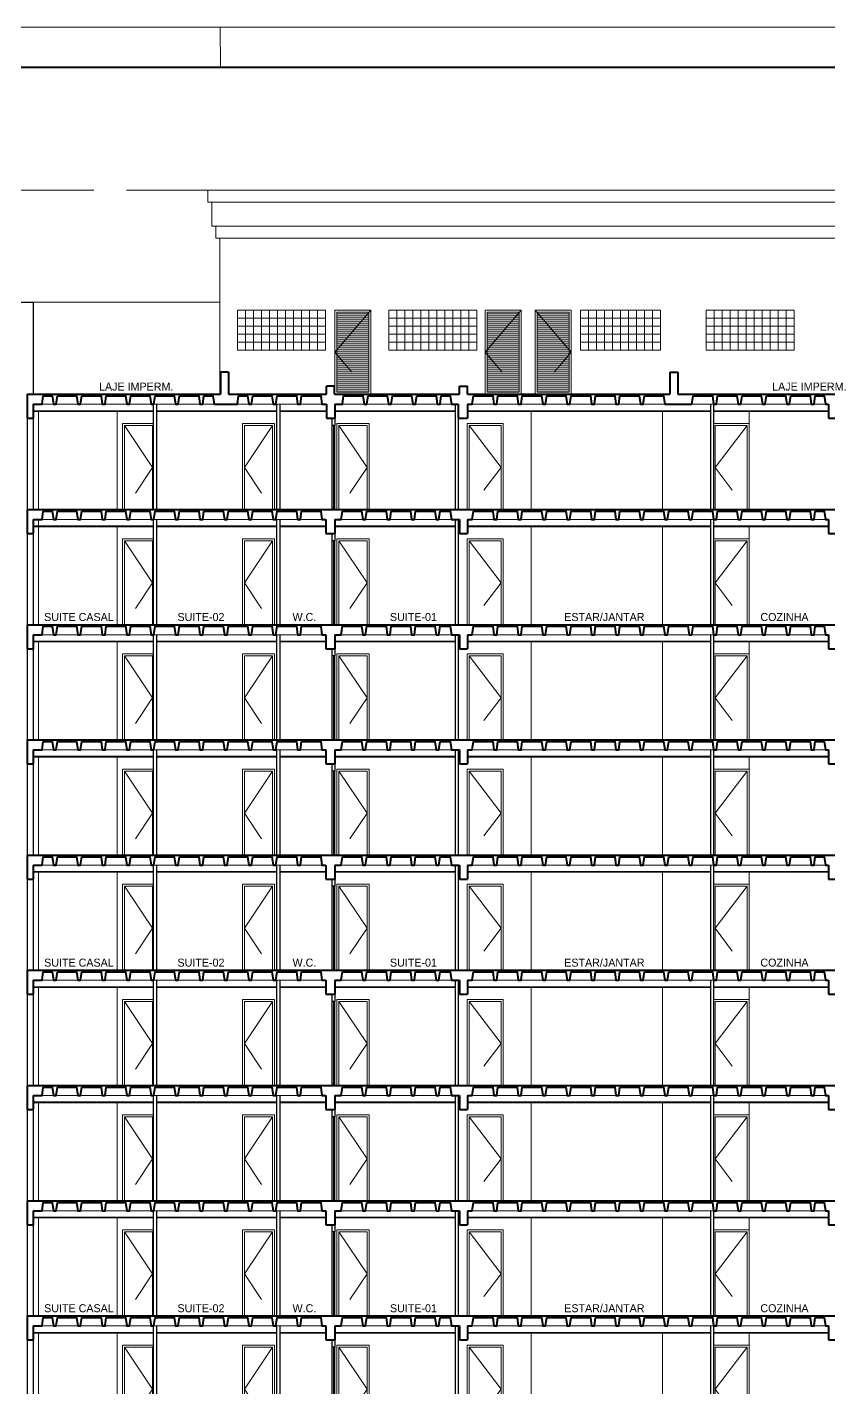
# Model space of a CAD drawing. Header units: metres. Extents: x -30 to 92, y -74 to 10.
# Drawn here: x 10.37 to 30.4, y -24.09 to 9.92 of the extents above; entities that cross this region are included whole.
import ezdxf

# ---------------------------------------------------------------- set-up
doc = ezdxf.new("R2010")
doc.units = ezdxf.units.M
doc.header["$MEASUREMENT"] = 0
doc.linetypes.add('DGN Style 3', pattern=[2.84618, 2.032986, -0.813194])
for name, color, linetype, lineweight in [('1 - Eixos', 7, 'Continuous', 0), ('11 - Acabamentos', 7, 'Continuous', 0), ('34 - Mobiliário', 7, 'Continuous', 0), ('5 - Laje em Corte', 7, 'Continuous', 0), ('7 - Alvenaria', 7, 'Continuous', 0), ('CORNIJAS_VAR NA PLANTA PTIPO 1', 7, 'Continuous', 0), ('Level 12', 7, 'Continuous', 0), ('Level 14', 7, 'Continuous', 0), ('Level 32', 7, 'Continuous', 0), ('Level 63', 7, 'Continuous', 0), ('Level 7-1', 7, 'Continuous', 0)]:
    doc.layers.add(name, color=color, linetype=linetype, lineweight=lineweight)
doc.styles.add('Style-INTL_ENGINEERING', font='INTL_ENGINEERING.shx')

# ---------------------------------------------------------------- blocks, each defined once
blk = doc.blocks.new('*U11')
at = {"layer": 'Level 14', "linetype": 'Continuous', "lineweight": 13}
h = blk.add_hatch(dxfattribs=at)
h.set_pattern_fill('_USER', style=0)
h.set_pattern_definition([(0, (-2e-06, 0.999993), (0, 0.05), [])])
h.paths.add_polyline_path([(-0.4, -1), (0.4, -1), (0.4, 1), (-0.4, 1)])
at = {"layer": 'Level 14', "color": 7, "linetype": 'Continuous', "lineweight": 13, "flags": 128}
for points in [[(-0.45, -1.05), (0.45, -1.05), (0.45, 1.05), (-0.45, 1.05)], [(-0.4, -1), (0.4, -1), (0.4, 1), (-0.4, 1)]]:
    blk.add_lwpolyline(points, close=True, dxfattribs=at)
at = {"layer": 'Level 14', "color": 7, "linetype": 'DGN Style 3', "lineweight": 13, "flags": 128}
blk.add_lwpolyline([(0.45, 1.05), (-0.45, 0), (0.45, -1.05)], dxfattribs=at)
blk = doc.blocks.new('*U12')
at = {"layer": '5 - Laje em Corte', "color": 1, "linetype": 'Continuous', "lineweight": 40}
for p, q in [((-15.3, 0.575), (-15.3, 0.025)), ((-15.1, 0.575), (-15.3, 0.575)), ((-15.1, 0.575), (-15.1, 0.025)), ((-4.065, 0.575), (-4.065, 0.025)), ((-4.065, 0.575), (-3.865, 0.575)), ((-3.865, 0.575), (-3.865, 0.025)), ((-20.125, 0.025), (-15.3, 0.025)), ((-20.125, 0.025), (-20.125, -0.575)), ((-15.1, 0.025), (-12.65, 0.025)), ((-12.45, 0.225), (-12.65, 0.225)), ((-12.65, 0.025), (-12.65, 0.225)), ((-12.45, 0.025), (-12.45, 0.225)), ((-12.45, 0.025), (-9.325, 0.025)), ((-9.325, 0.025), (-9.325, 0.225)), ((-9.325, 0.225), (-9.125, 0.225)), ((-9.125, 0.025), (-9.125, 0.225)), ((-9.125, 0.025), (-4.065, 0.025)), ((-3.865, 0.025), (9.125, 0.025)), ((-19.975, -0.225), (-19.975, -0.575)), ((-12.65, -0.225), (-12.65, -0.575)), ((-12.435, -0.225), (-12.435, -0.575)), ((-9.355, -0.225), (-9.355, -0.575)), ((-9.125, -0.225), (-9.125, -0.575)), ((-0.1, -0.225), (-0.1, -0.575)), ((-20.125, -0.575), (-19.975, -0.575)), ((-12.65, -0.575), (-12.435, -0.575)), ((-9.355, -0.575), (-9.125, -0.575)), ((-0.1, -0.575), (0.1, -0.575))]:
    blk.add_line(p, q, dxfattribs=at)
at = {"layer": '5 - Laje em Corte', "color": 1, "linetype": 'Continuous', "lineweight": 0}
for p, q in [((-15.455, -0.225), (-19.755, -0.225)), ((-12.76, -0.225), (-14.875, -0.225)), ((-9.525, -0.225), (-12.25, -0.225)), ((-4.195, -0.225), (-9.005, -0.225)), ((-0.18, -0.225), (-3.515, -0.225))]:
    blk.add_line(p, q, dxfattribs=at)
at = {"layer": '5 - Laje em Corte', "color": 1, "linetype": 'Continuous', "lineweight": 40, "flags": 128}
for points in [[(-19.975, -0.225), (-19.755, -0.225), (-19.725, -0.015)], [(-19.725, -0.015), (-19.5, -0.015), (-19.47, -0.225), (-19.4, -0.225), (-19.37, -0.015)], [(-19.37, -0.015), (-18.89, -0.015), (-18.86, -0.225), (-18.79, -0.225), (-18.76, -0.015)], [(-18.76, -0.015), (-18.28, -0.015), (-18.25, -0.225), (-18.18, -0.225), (-18.15, -0.015)], [(-18.15, -0.015), (-17.67, -0.015), (-17.64, -0.225), (-17.57, -0.225), (-17.54, -0.015)], [(-17.54, -0.015), (-17.06, -0.015), (-17.03, -0.225), (-16.96, -0.225), (-16.93, -0.015)], [(-16.93, -0.015), (-16.45, -0.015), (-16.42, -0.225), (-16.35, -0.225), (-16.32, -0.015)], [(-16.32, -0.015), (-15.84, -0.015), (-15.81, -0.225), (-15.74, -0.225), (-15.71, -0.015)], [(-15.71, -0.015), (-15.485, -0.015), (-15.455, -0.225), (-14.875, -0.225)], [(-14.875, -0.225), (-14.845, -0.015)], [(-14.845, -0.015), (-14.62, -0.015), (-14.59, -0.225), (-14.52, -0.225), (-14.49, -0.015)], [(-14.49, -0.015), (-14.01, -0.015), (-13.98, -0.225), (-13.91, -0.225), (-13.88, -0.015)], [(-13.88, -0.015), (-13.4, -0.015), (-13.37, -0.225), (-13.3, -0.225), (-13.27, -0.015)], [(-13.27, -0.015), (-12.79, -0.015), (-12.76, -0.225), (-12.65, -0.225)], [(-12.435, -0.225), (-12.25, -0.225), (-12.22, -0.015)], [(-12.22, -0.015), (-11.74, -0.015), (-11.71, -0.225), (-11.64, -0.225), (-11.61, -0.015)], [(-11.61, -0.015), (-11.13, -0.015), (-11.1, -0.225), (-11.03, -0.225), (-11, -0.015)], [(-11, -0.015), (-10.52, -0.015), (-10.49, -0.225), (-10.42, -0.225), (-10.39, -0.015)], [(-10.39, -0.015), (-9.91, -0.015), (-9.88, -0.225), (-9.81, -0.225), (-9.78, -0.015)], [(-9.78, -0.015), (-9.555, -0.015), (-9.525, -0.225), (-9.355, -0.225)], [(-9.125, -0.225), (-9.005, -0.225), (-8.975, -0.015)], [(-8.975, -0.015), (-8.495, -0.015), (-8.465, -0.225), (-8.395, -0.225), (-8.365, -0.015)], [(-8.365, -0.015), (-7.885, -0.015), (-7.855, -0.225), (-7.785, -0.225), (-7.755, -0.015)], [(-7.755, -0.015), (-7.275, -0.015), (-7.245, -0.225), (-7.175, -0.225), (-7.145, -0.015)], [(-7.145, -0.015), (-6.665, -0.015), (-6.635, -0.225), (-6.565, -0.225), (-6.535, -0.015)], [(-6.535, -0.015), (-6.055, -0.015), (-6.025, -0.225), (-5.955, -0.225), (-5.925, -0.015)], [(-5.925, -0.015), (-5.445, -0.015), (-5.415, -0.225), (-5.345, -0.225), (-5.315, -0.015)], [(-5.315, -0.015), (-4.835, -0.015), (-4.805, -0.225), (-4.735, -0.225), (-4.705, -0.015)], [(-4.705, -0.015), (-4.225, -0.015), (-4.195, -0.225)], [(-4.195, -0.225), (-3.515, -0.225), (-3.485, -0.015)], [(-3.485, -0.015), (-3.005, -0.015), (-2.975, -0.225), (-2.905, -0.225), (-2.875, -0.015)], [(-2.875, -0.015), (-2.395, -0.015), (-2.365, -0.225), (-2.295, -0.225), (-2.265, -0.015)], [(-2.265, -0.015), (-1.785, -0.015), (-1.755, -0.225), (-1.685, -0.225), (-1.655, -0.015)], [(-1.655, -0.015), (-1.175, -0.015), (-1.145, -0.225), (-1.075, -0.225), (-1.045, -0.015)], [(-1.045, -0.015), (-0.565, -0.015), (-0.535, -0.225), (-0.465, -0.225), (-0.435, -0.015)], [(-0.435, -0.015), (-0.21, -0.015), (-0.18, -0.225), (-0.1, -0.225)]]:
    blk.add_lwpolyline(points, dxfattribs=at)
blk = doc.blocks.new('*U18')
at = {"layer": '34 - Mobiliário', "color": 7, "linetype": 'Continuous', "lineweight": 40}
blk.add_line((0, 0.3), (0, -1.8), dxfattribs=at)
at = {"layer": 'CORNIJAS_VAR NA PLANTA PTIPO 1', "color": 7, "linetype": 'Continuous', "lineweight": 30}
for p, q in [((-0.04, 0.3), (0.04, 0.3)), ((-0.04, -1.8), (0.04, -1.8))]:
    blk.add_line(p, q, dxfattribs=at)
at = {"layer": 'CORNIJAS_VAR NA PLANTA PTIPO 1', "color": 7, "linetype": 'Continuous', "lineweight": 0}
for p, q in [((-0.04, 0.3), (-0.04, -1.8)), ((0.04, 0.3), (0.04, -1.8))]:
    blk.add_line(p, q, dxfattribs=at)
blk = doc.blocks.new('*U19')
at = {"layer": '5 - Laje em Corte', "color": 1, "linetype": 'Continuous', "lineweight": 40}
for p, q in [((-20.125, 0.25), (20.125, 0.25)), ((-20.125, 0.25), (-20.125, -0.35)), ((20.125, 0.25), (20.125, -0.35)), ((-19.975, 0), (-19.975, -0.35)), ((-12.665, 0), (-12.665, -0.35)), ((-12.435, 0), (-12.435, -0.35)), ((-9.325, 0), (-9.325, -0.35)), ((-9.125, 0), (-9.125, -0.35)), ((-0.1, 0), (-0.1, -0.35)), ((0.1, 0), (0.1, -0.35)), ((9.125, 0), (9.125, -0.35)), ((9.325, 0), (9.325, -0.35)), ((12.435, 0), (12.435, -0.35)), ((12.65, 0), (12.65, -0.35)), ((19.975, 0), (19.975, -0.35)), ((-20.125, -0.35), (-19.975, -0.35)), ((-12.665, -0.35), (-12.435, -0.35)), ((-9.325, -0.35), (-9.125, -0.35)), ((-0.1, -0.35), (0.1, -0.35)), ((9.125, -0.35), (9.325, -0.35)), ((12.435, -0.35), (12.65, -0.35)), ((19.975, -0.35), (20.125, -0.35))]:
    blk.add_line(p, q, dxfattribs=at)
at = {"layer": '5 - Laje em Corte', "color": 1, "linetype": 'Continuous', "lineweight": 0}
for p, q in [((-12.76, 0), (-19.755, 0)), ((-9.525, 0), (-12.28, 0)), ((-0.18, 0), (-9.005, 0)), ((9.005, 0), (0.18, 0)), ((12.25, 0), (9.525, 0)), ((19.755, 0), (12.76, 0))]:
    blk.add_line(p, q, dxfattribs=at)
at = {"layer": '5 - Laje em Corte', "color": 1, "linetype": 'Continuous', "lineweight": 40, "flags": 128}
for points in [[(-19.975, 0), (-19.755, 0), (-19.725, 0.21)], [(-19.725, 0.21), (-19.5, 0.21), (-19.47, 0), (-19.4, 0), (-19.37, 0.21)], [(-19.37, 0.21), (-18.89, 0.21), (-18.86, 0), (-18.79, 0), (-18.76, 0.21)], [(-18.76, 0.21), (-18.28, 0.21), (-18.25, 0), (-18.18, 0), (-18.15, 0.21)], [(-18.15, 0.21), (-17.67, 0.21), (-17.64, 0), (-17.57, 0), (-17.54, 0.21)], [(-17.54, 0.21), (-17.06, 0.21), (-17.03, 0), (-16.96, 0), (-16.93, 0.21)], [(-16.93, 0.21), (-16.45, 0.21), (-16.42, 0), (-16.35, 0), (-16.32, 0.21)], [(-16.32, 0.21), (-15.84, 0.21), (-15.81, 0), (-15.74, 0), (-15.71, 0.21)], [(-15.71, 0.21), (-15.23, 0.21), (-15.2, 0), (-15.13, 0), (-15.1, 0.21)], [(-15.1, 0.21), (-14.62, 0.21), (-14.59, 0), (-14.52, 0), (-14.49, 0.21)], [(-14.49, 0.21), (-14.01, 0.21), (-13.98, 0), (-13.91, 0), (-13.88, 0.21)], [(-13.88, 0.21), (-13.4, 0.21), (-13.37, 0), (-13.3, 0), (-13.27, 0.21)], [(-13.27, 0.21), (-12.79, 0.21), (-12.76, 0), (-12.665, 0)], [(-12.435, 0), (-12.28, 0), (-12.25, 0.21)], [(-12.25, 0.21), (-11.77, 0.21), (-11.74, 0), (-11.67, 0), (-11.64, 0.21)], [(-11.64, 0.21), (-11.16, 0.21), (-11.13, 0), (-11.06, 0), (-11.03, 0.21)], [(-11.03, 0.21), (-10.55, 0.21), (-10.52, 0), (-10.45, 0), (-10.42, 0.21)], [(-10.42, 0.21), (-9.94, 0.21), (-9.91, 0), (-9.84, 0), (-9.81, 0.21)], [(-9.81, 0.21), (-9.555, 0.21), (-9.525, 0), (-9.325, 0)], [(-9.125, 0), (-9.005, 0), (-8.975, 0.21)], [(-8.975, 0.21), (-8.495, 0.21), (-8.465, 0), (-8.395, 0), (-8.365, 0.21)], [(-8.365, 0.21), (-7.885, 0.21), (-7.855, 0), (-7.785, 0), (-7.755, 0.21)], [(-7.755, 0.21), (-7.275, 0.21), (-7.245, 0), (-7.175, 0), (-7.145, 0.21)], [(-7.145, 0.21), (-6.665, 0.21), (-6.635, 0), (-6.565, 0), (-6.535, 0.21)], [(-6.535, 0.21), (-6.055, 0.21), (-6.025, 0), (-5.955, 0), (-5.925, 0.21)], [(-5.925, 0.21), (-5.445, 0.21), (-5.415, 0), (-5.345, 0), (-5.315, 0.21)], [(-5.315, 0.21), (-4.835, 0.21), (-4.805, 0), (-4.735, 0), (-4.705, 0.21)], [(-4.705, 0.21), (-4.225, 0.21), (-4.195, 0), (-4.125, 0), (-4.095, 0.21)], [(-4.095, 0.21), (-3.615, 0.21), (-3.585, 0), (-3.515, 0), (-3.485, 0.21)], [(-3.485, 0.21), (-3.005, 0.21), (-2.975, 0), (-2.905, 0), (-2.875, 0.21)], [(-2.875, 0.21), (-2.395, 0.21), (-2.365, 0), (-2.295, 0), (-2.265, 0.21)], [(-2.265, 0.21), (-1.785, 0.21), (-1.755, 0), (-1.685, 0), (-1.655, 0.21)], [(-1.655, 0.21), (-1.175, 0.21), (-1.145, 0), (-1.075, 0), (-1.045, 0.21)], [(-1.045, 0.21), (-0.565, 0.21), (-0.535, 0), (-0.465, 0), (-0.435, 0.21)], [(-0.435, 0.21), (-0.21, 0.21), (-0.18, 0), (-0.1, 0)], [(0.1, 0), (0.18, 0), (0.21, 0.21)], [(0.21, 0.21), (0.435, 0.21), (0.465, 0), (0.535, 0), (0.565, 0.21)], [(0.565, 0.21), (1.045, 0.21), (1.075, 0), (1.145, 0), (1.175, 0.21)], [(1.175, 0.21), (1.655, 0.21), (1.685, 0), (1.755, 0), (1.785, 0.21)], [(1.785, 0.21), (2.265, 0.21), (2.295, 0), (2.365, 0), (2.395, 0.21)], [(2.395, 0.21), (2.875, 0.21), (2.905, 0), (2.975, 0), (3.005, 0.21)], [(3.005, 0.21), (3.485, 0.21), (3.515, 0), (3.585, 0), (3.615, 0.21)], [(3.615, 0.21), (4.095, 0.21), (4.125, 0), (4.195, 0), (4.225, 0.21)], [(4.225, 0.21), (4.705, 0.21), (4.735, 0), (4.805, 0), (4.835, 0.21)], [(4.835, 0.21), (5.315, 0.21), (5.345, 0), (5.415, 0), (5.445, 0.21)], [(5.445, 0.21), (5.925, 0.21), (5.955, 0), (6.025, 0), (6.055, 0.21)], [(6.055, 0.21), (6.535, 0.21), (6.565, 0), (6.635, 0), (6.665, 0.21)], [(6.665, 0.21), (7.145, 0.21), (7.175, 0), (7.245, 0), (7.275, 0.21)], [(7.275, 0.21), (7.755, 0.21), (7.785, 0), (7.855, 0), (7.885, 0.21)], [(7.885, 0.21), (8.365, 0.21), (8.395, 0), (8.465, 0), (8.495, 0.21)], [(8.495, 0.21), (8.975, 0.21), (9.005, 0), (9.125, 0)], [(9.325, 0), (9.525, 0), (9.555, 0.21)], [(9.555, 0.21), (9.78, 0.21), (9.81, 0), (9.88, 0), (9.91, 0.21)], [(9.91, 0.21), (10.39, 0.21), (10.42, 0), (10.49, 0), (10.52, 0.21)], [(10.52, 0.21), (11, 0.21), (11.03, 0), (11.1, 0), (11.13, 0.21)], [(11.13, 0.21), (11.61, 0.21), (11.64, 0), (11.71, 0), (11.74, 0.21)], [(11.74, 0.21), (12.22, 0.21), (12.25, 0), (12.435, 0)], [(12.65, 0), (12.76, 0), (12.79, 0.21)], [(12.79, 0.21), (13.27, 0.21), (13.3, 0), (13.37, 0), (13.4, 0.21)], [(13.4, 0.21), (13.88, 0.21), (13.91, 0), (13.98, 0), (14.01, 0.21)], [(14.01, 0.21), (14.49, 0.21), (14.52, 0), (14.59, 0), (14.62, 0.21)], [(14.62, 0.21), (15.1, 0.21), (15.13, 0), (15.2, 0), (15.23, 0.21)], [(15.23, 0.21), (15.71, 0.21), (15.74, 0), (15.81, 0), (15.84, 0.21)], [(15.84, 0.21), (16.32, 0.21), (16.35, 0), (16.42, 0), (16.45, 0.21)], [(16.45, 0.21), (16.93, 0.21), (16.96, 0), (17.03, 0), (17.06, 0.21)], [(17.06, 0.21), (17.54, 0.21), (17.57, 0), (17.64, 0), (17.67, 0.21)], [(17.67, 0.21), (18.15, 0.21), (18.18, 0), (18.25, 0), (18.28, 0.21)], [(18.28, 0.21), (18.76, 0.21), (18.79, 0), (18.86, 0), (18.89, 0.21)], [(18.89, 0.21), (19.37, 0.21), (19.4, 0), (19.47, 0), (19.5, 0.21)], [(19.5, 0.21), (19.725, 0.21), (19.755, 0), (19.975, 0)]]:
    blk.add_lwpolyline(points, dxfattribs=at)
blk = doc.blocks.new('*U16')
at = {"layer": '7 - Alvenaria', "color": 7, "linetype": 'Continuous', "lineweight": 13}
for p, q in [((-19.845, 1.435), (-19.845, -1.015)), ((-17.875, 1.435), (-17.875, -1.015)), ((-7.535, 1.435), (-7.535, -1.015)), ((-4.255, 1.435), (-4.255, -1.015)), ((-2.09, 1.435), (-2.09, -1.015))]:
    blk.add_line(p, q, dxfattribs=at)
at = {"layer": '7 - Alvenaria', "color": 7, "linetype": 'Continuous', "lineweight": 30}
for p, q in [((-16.975, 1.615), (-16.975, -1.015)), ((-16.895, 1.615), (-16.895, -1.015)), ((-13.895, 1.615), (-13.895, -1.015)), ((-13.815, 1.615), (-13.815, -1.015)), ((-9.435, 1.615), (-9.435, -1.015)), ((-9.355, 1.615), (-9.355, -1.015)), ((-3.055, 1.615), (-3.055, -1.015)), ((-2.975, 1.615), (-2.975, -1.015)), ((-20.125, 1.265), (-20.125, -1.015)), ((-19.975, 1.265), (-19.975, -1.015)), ((-12.515, 1.265), (-12.515, 1.085)), ((-12.435, 1.265), (-12.435, 1.085))]:
    blk.add_line(p, q, dxfattribs=at)
at = {"layer": 'Level 14', "color": 7, "linetype": 'Continuous', "lineweight": 0, "flags": 128}
for points in [[(-16.975, -1.015), (-17.745, -1.015), (-17.745, 1.135), (-16.975, 1.135)], [(-16.995, -1.015), (-17.695, -1.015), (-17.695, 1.085), (-16.995, 1.085)], [(-13.945, -1.015), (-14.745, -1.015), (-14.745, 1.135), (-13.945, 1.135)], [(-13.995, -1.015), (-14.695, -1.015), (-14.695, 1.085), (-13.995, 1.085)], [(-11.585, -1.015), (-12.385, -1.015), (-12.385, 1.135), (-11.585, 1.135)], [(-11.635, -1.015), (-12.335, -1.015), (-12.335, 1.085), (-11.635, 1.085)], [(-8.235, -1.015), (-9.135, -1.015), (-9.135, 1.135), (-8.235, 1.135)], [(-8.285, -1.015), (-9.085, -1.015), (-9.085, 1.085), (-8.285, 1.085)], [(-2.09, -1.015), (-2.975, -1.015), (-2.975, 1.135), (-2.09, 1.135)], [(-2.14, -1.015), (-2.94, -1.015), (-2.94, 1.085), (-2.14, 1.085)]]:
    blk.add_lwpolyline(points, close=True, dxfattribs=at)
at = {"layer": 'Level 14', "color": 7, "linetype": 'DGN Style 3', "lineweight": 0, "flags": 128}
for points in [[(-17.695, 1.085), (-16.995, 0.035), (-17.695, -1.015)], [(-13.995, 1.085), (-14.695, 0.035), (-13.995, -1.015)], [(-12.335, 1.085), (-11.635, 0.035), (-12.335, -1.015)], [(-9.085, 1.085), (-8.285, 0.035), (-9.085, -1.015)], [(-2.14, 1.085), (-2.94, 0.035), (-2.14, -1.015)]]:
    blk.add_lwpolyline(points, dxfattribs=at)
at = {"layer": '5 - Laje em Corte', "color": 1, "linetype": 'Continuous', "lineweight": 40}
blk.add_blockref('*U19', (0, -1.265), dxfattribs=at)
at = {"layer": 'CORNIJAS_VAR NA PLANTA PTIPO 1', "color": 7, "linetype": 'Continuous', "lineweight": 30, "extrusion": (0, 0, -1)}
blk.add_blockref('*U18', (12.475, 0.785), dxfattribs=at)
blk = doc.blocks.new('*U15')
at = {"layer": 'Level 32', "color": 30, "linetype": 'Continuous', "lineweight": 13}
for p, q in [((-19.975, -1.425), (-16.975, -1.425)), ((-19.975, -1.445), (-16.975, -1.445)), ((-16.895, -1.425), (-13.895, -1.425)), ((-16.895, -1.445), (-13.895, -1.445)), ((-13.815, -1.425), (-12.65, -1.425)), ((-13.815, -1.445), (-12.65, -1.445)), ((-12.435, -1.425), (-9.435, -1.425)), ((-12.435, -1.445), (-9.435, -1.445)), ((-9.125, -1.425), (-3.055, -1.425)), ((-9.125, -1.445), (-3.055, -1.445)), ((-2.975, -1.425), (-0.1, -1.425)), ((-2.975, -1.445), (-0.1, -1.445))]:
    blk.add_line(p, q, dxfattribs=at)
at = {"layer": '7 - Alvenaria', "color": 7, "linetype": 'Continuous', "lineweight": 30}
blk.add_blockref('*U16', (0, 0), dxfattribs=at)
blk = doc.blocks.new('*U27')
at = {"layer": '34 - Mobiliário', "color": 7, "linetype": 'Continuous', "lineweight": 40}
blk.add_line((0, 0.3), (0, -1.8), dxfattribs=at)
at = {"layer": 'CORNIJAS_VAR NA PLANTA PTIPO 1', "color": 7, "linetype": 'Continuous', "lineweight": 30}
for p, q in [((-0.04, 0.3), (0.04, 0.3)), ((-0.04, -1.8), (0.04, -1.8))]:
    blk.add_line(p, q, dxfattribs=at)
at = {"layer": 'CORNIJAS_VAR NA PLANTA PTIPO 1', "color": 7, "linetype": 'Continuous', "lineweight": 0}
for p, q in [((-0.04, 0.3), (-0.04, -1.8)), ((0.04, 0.3), (0.04, -1.8))]:
    blk.add_line(p, q, dxfattribs=at)
blk = doc.blocks.new('*U28')
at = {"layer": '5 - Laje em Corte', "color": 1, "linetype": 'Continuous', "lineweight": 40}
for p, q in [((-20.125, 0.25), (20.125, 0.25)), ((-20.125, 0.25), (-20.125, -0.35)), ((20.125, 0.25), (20.125, -0.35)), ((-19.975, 0), (-19.975, -0.35)), ((-12.665, 0), (-12.665, -0.35)), ((-12.435, 0), (-12.435, -0.35)), ((-9.325, 0), (-9.325, -0.35)), ((-9.125, 0), (-9.125, -0.35)), ((-0.1, 0), (-0.1, -0.35)), ((0.1, 0), (0.1, -0.35)), ((9.125, 0), (9.125, -0.35)), ((9.325, 0), (9.325, -0.35)), ((12.435, 0), (12.435, -0.35)), ((12.65, 0), (12.65, -0.35)), ((19.975, 0), (19.975, -0.35)), ((-20.125, -0.35), (-19.975, -0.35)), ((-12.665, -0.35), (-12.435, -0.35)), ((-9.325, -0.35), (-9.125, -0.35)), ((-0.1, -0.35), (0.1, -0.35)), ((9.125, -0.35), (9.325, -0.35)), ((12.435, -0.35), (12.65, -0.35)), ((19.975, -0.35), (20.125, -0.35))]:
    blk.add_line(p, q, dxfattribs=at)
at = {"layer": '5 - Laje em Corte', "color": 1, "linetype": 'Continuous', "lineweight": 0}
for p, q in [((-12.76, 0), (-19.755, 0)), ((-9.525, 0), (-12.28, 0)), ((-0.18, 0), (-9.005, 0)), ((9.005, 0), (0.18, 0)), ((12.25, 0), (9.525, 0)), ((19.755, 0), (12.76, 0))]:
    blk.add_line(p, q, dxfattribs=at)
at = {"layer": '5 - Laje em Corte', "color": 1, "linetype": 'Continuous', "lineweight": 40, "flags": 128}
for points in [[(-19.975, 0), (-19.755, 0), (-19.725, 0.21)], [(-19.725, 0.21), (-19.5, 0.21), (-19.47, 0), (-19.4, 0), (-19.37, 0.21)], [(-19.37, 0.21), (-18.89, 0.21), (-18.86, 0), (-18.79, 0), (-18.76, 0.21)], [(-18.76, 0.21), (-18.28, 0.21), (-18.25, 0), (-18.18, 0), (-18.15, 0.21)], [(-18.15, 0.21), (-17.67, 0.21), (-17.64, 0), (-17.57, 0), (-17.54, 0.21)], [(-17.54, 0.21), (-17.06, 0.21), (-17.03, 0), (-16.96, 0), (-16.93, 0.21)], [(-16.93, 0.21), (-16.45, 0.21), (-16.42, 0), (-16.35, 0), (-16.32, 0.21)], [(-16.32, 0.21), (-15.84, 0.21), (-15.81, 0), (-15.74, 0), (-15.71, 0.21)], [(-15.71, 0.21), (-15.23, 0.21), (-15.2, 0), (-15.13, 0), (-15.1, 0.21)], [(-15.1, 0.21), (-14.62, 0.21), (-14.59, 0), (-14.52, 0), (-14.49, 0.21)], [(-14.49, 0.21), (-14.01, 0.21), (-13.98, 0), (-13.91, 0), (-13.88, 0.21)], [(-13.88, 0.21), (-13.4, 0.21), (-13.37, 0), (-13.3, 0), (-13.27, 0.21)], [(-13.27, 0.21), (-12.79, 0.21), (-12.76, 0), (-12.665, 0)], [(-12.435, 0), (-12.28, 0), (-12.25, 0.21)], [(-12.25, 0.21), (-11.77, 0.21), (-11.74, 0), (-11.67, 0), (-11.64, 0.21)], [(-11.64, 0.21), (-11.16, 0.21), (-11.13, 0), (-11.06, 0), (-11.03, 0.21)], [(-11.03, 0.21), (-10.55, 0.21), (-10.52, 0), (-10.45, 0), (-10.42, 0.21)], [(-10.42, 0.21), (-9.94, 0.21), (-9.91, 0), (-9.84, 0), (-9.81, 0.21)], [(-9.81, 0.21), (-9.555, 0.21), (-9.525, 0), (-9.325, 0)], [(-9.125, 0), (-9.005, 0), (-8.975, 0.21)], [(-8.975, 0.21), (-8.495, 0.21), (-8.465, 0), (-8.395, 0), (-8.365, 0.21)], [(-8.365, 0.21), (-7.885, 0.21), (-7.855, 0), (-7.785, 0), (-7.755, 0.21)], [(-7.755, 0.21), (-7.275, 0.21), (-7.245, 0), (-7.175, 0), (-7.145, 0.21)], [(-7.145, 0.21), (-6.665, 0.21), (-6.635, 0), (-6.565, 0), (-6.535, 0.21)], [(-6.535, 0.21), (-6.055, 0.21), (-6.025, 0), (-5.955, 0), (-5.925, 0.21)], [(-5.925, 0.21), (-5.445, 0.21), (-5.415, 0), (-5.345, 0), (-5.315, 0.21)], [(-5.315, 0.21), (-4.835, 0.21), (-4.805, 0), (-4.735, 0), (-4.705, 0.21)], [(-4.705, 0.21), (-4.225, 0.21), (-4.195, 0), (-4.125, 0), (-4.095, 0.21)], [(-4.095, 0.21), (-3.615, 0.21), (-3.585, 0), (-3.515, 0), (-3.485, 0.21)], [(-3.485, 0.21), (-3.005, 0.21), (-2.975, 0), (-2.905, 0), (-2.875, 0.21)], [(-2.875, 0.21), (-2.395, 0.21), (-2.365, 0), (-2.295, 0), (-2.265, 0.21)], [(-2.265, 0.21), (-1.785, 0.21), (-1.755, 0), (-1.685, 0), (-1.655, 0.21)], [(-1.655, 0.21), (-1.175, 0.21), (-1.145, 0), (-1.075, 0), (-1.045, 0.21)], [(-1.045, 0.21), (-0.565, 0.21), (-0.535, 0), (-0.465, 0), (-0.435, 0.21)], [(-0.435, 0.21), (-0.21, 0.21), (-0.18, 0), (-0.1, 0)], [(0.1, 0), (0.18, 0), (0.21, 0.21)], [(0.21, 0.21), (0.435, 0.21), (0.465, 0), (0.535, 0), (0.565, 0.21)], [(0.565, 0.21), (1.045, 0.21), (1.075, 0), (1.145, 0), (1.175, 0.21)], [(1.175, 0.21), (1.655, 0.21), (1.685, 0), (1.755, 0), (1.785, 0.21)], [(1.785, 0.21), (2.265, 0.21), (2.295, 0), (2.365, 0), (2.395, 0.21)], [(2.395, 0.21), (2.875, 0.21), (2.905, 0), (2.975, 0), (3.005, 0.21)], [(3.005, 0.21), (3.485, 0.21), (3.515, 0), (3.585, 0), (3.615, 0.21)], [(3.615, 0.21), (4.095, 0.21), (4.125, 0), (4.195, 0), (4.225, 0.21)], [(4.225, 0.21), (4.705, 0.21), (4.735, 0), (4.805, 0), (4.835, 0.21)], [(4.835, 0.21), (5.315, 0.21), (5.345, 0), (5.415, 0), (5.445, 0.21)], [(5.445, 0.21), (5.925, 0.21), (5.955, 0), (6.025, 0), (6.055, 0.21)], [(6.055, 0.21), (6.535, 0.21), (6.565, 0), (6.635, 0), (6.665, 0.21)], [(6.665, 0.21), (7.145, 0.21), (7.175, 0), (7.245, 0), (7.275, 0.21)], [(7.275, 0.21), (7.755, 0.21), (7.785, 0), (7.855, 0), (7.885, 0.21)], [(7.885, 0.21), (8.365, 0.21), (8.395, 0), (8.465, 0), (8.495, 0.21)], [(8.495, 0.21), (8.975, 0.21), (9.005, 0), (9.125, 0)], [(9.325, 0), (9.525, 0), (9.555, 0.21)], [(9.555, 0.21), (9.78, 0.21), (9.81, 0), (9.88, 0), (9.91, 0.21)], [(9.91, 0.21), (10.39, 0.21), (10.42, 0), (10.49, 0), (10.52, 0.21)], [(10.52, 0.21), (11, 0.21), (11.03, 0), (11.1, 0), (11.13, 0.21)], [(11.13, 0.21), (11.61, 0.21), (11.64, 0), (11.71, 0), (11.74, 0.21)], [(11.74, 0.21), (12.22, 0.21), (12.25, 0), (12.435, 0)], [(12.65, 0), (12.76, 0), (12.79, 0.21)], [(12.79, 0.21), (13.27, 0.21), (13.3, 0), (13.37, 0), (13.4, 0.21)], [(13.4, 0.21), (13.88, 0.21), (13.91, 0), (13.98, 0), (14.01, 0.21)], [(14.01, 0.21), (14.49, 0.21), (14.52, 0), (14.59, 0), (14.62, 0.21)], [(14.62, 0.21), (15.1, 0.21), (15.13, 0), (15.2, 0), (15.23, 0.21)], [(15.23, 0.21), (15.71, 0.21), (15.74, 0), (15.81, 0), (15.84, 0.21)], [(15.84, 0.21), (16.32, 0.21), (16.35, 0), (16.42, 0), (16.45, 0.21)], [(16.45, 0.21), (16.93, 0.21), (16.96, 0), (17.03, 0), (17.06, 0.21)], [(17.06, 0.21), (17.54, 0.21), (17.57, 0), (17.64, 0), (17.67, 0.21)], [(17.67, 0.21), (18.15, 0.21), (18.18, 0), (18.25, 0), (18.28, 0.21)], [(18.28, 0.21), (18.76, 0.21), (18.79, 0), (18.86, 0), (18.89, 0.21)], [(18.89, 0.21), (19.37, 0.21), (19.4, 0), (19.47, 0), (19.5, 0.21)], [(19.5, 0.21), (19.725, 0.21), (19.755, 0), (19.975, 0)]]:
    blk.add_lwpolyline(points, dxfattribs=at)
blk = doc.blocks.new('*U25')
at = {"layer": '7 - Alvenaria', "color": 7, "linetype": 'Continuous', "lineweight": 13}
for p, q in [((-19.845, 1.435), (-19.845, -1.015)), ((-17.875, 1.435), (-17.875, -1.015)), ((-7.535, 1.435), (-7.535, -1.015)), ((-4.255, 1.435), (-4.255, -1.015)), ((-2.09, 1.435), (-2.09, -1.015))]:
    blk.add_line(p, q, dxfattribs=at)
at = {"layer": '7 - Alvenaria', "color": 7, "linetype": 'Continuous', "lineweight": 30}
for p, q in [((-16.975, 1.615), (-16.975, -1.015)), ((-16.895, 1.615), (-16.895, -1.015)), ((-13.895, 1.615), (-13.895, -1.015)), ((-13.815, 1.615), (-13.815, -1.015)), ((-9.435, 1.615), (-9.435, -1.015)), ((-3.055, 1.615), (-3.055, -1.015)), ((-2.975, 1.615), (-2.975, -1.015)), ((-20.125, 1.265), (-20.125, -1.015)), ((-19.975, 1.265), (-19.975, -1.015)), ((-12.515, 1.265), (-12.515, 1.085)), ((-12.435, 1.265), (-12.435, 1.085)), ((-9.355, 1.265), (-9.355, -1.015))]:
    blk.add_line(p, q, dxfattribs=at)
at = {"layer": 'Level 14', "color": 7, "linetype": 'Continuous', "lineweight": 0, "flags": 128}
for points in [[(-16.975, -1.015), (-17.745, -1.015), (-17.745, 1.135), (-16.975, 1.135)], [(-16.995, -1.015), (-17.695, -1.015), (-17.695, 1.085), (-16.995, 1.085)], [(-13.945, -1.015), (-14.745, -1.015), (-14.745, 1.135), (-13.945, 1.135)], [(-13.995, -1.015), (-14.695, -1.015), (-14.695, 1.085), (-13.995, 1.085)], [(-11.585, -1.015), (-12.385, -1.015), (-12.385, 1.135), (-11.585, 1.135)], [(-11.635, -1.015), (-12.335, -1.015), (-12.335, 1.085), (-11.635, 1.085)], [(-8.235, -1.015), (-9.135, -1.015), (-9.135, 1.135), (-8.235, 1.135)], [(-8.285, -1.015), (-9.085, -1.015), (-9.085, 1.085), (-8.285, 1.085)], [(-2.09, -1.015), (-2.975, -1.015), (-2.975, 1.135), (-2.09, 1.135)], [(-2.14, -1.015), (-2.94, -1.015), (-2.94, 1.085), (-2.14, 1.085)]]:
    blk.add_lwpolyline(points, close=True, dxfattribs=at)
at = {"layer": 'Level 14', "color": 7, "linetype": 'DGN Style 3', "lineweight": 0, "flags": 128}
for points in [[(-17.695, 1.085), (-16.995, 0.035), (-17.695, -1.015)], [(-13.995, 1.085), (-14.695, 0.035), (-13.995, -1.015)], [(-12.335, 1.085), (-11.635, 0.035), (-12.335, -1.015)], [(-9.085, 1.085), (-8.285, 0.035), (-9.085, -1.015)], [(-2.14, 1.085), (-2.94, 0.035), (-2.14, -1.015)]]:
    blk.add_lwpolyline(points, dxfattribs=at)
at = {"layer": '5 - Laje em Corte', "color": 1, "linetype": 'Continuous', "lineweight": 40}
blk.add_blockref('*U28', (0, -1.265), dxfattribs=at)
at = {"layer": 'CORNIJAS_VAR NA PLANTA PTIPO 1', "color": 7, "linetype": 'Continuous', "lineweight": 30, "extrusion": (0, 0, -1)}
blk.add_blockref('*U27', (12.475, 0.785), dxfattribs=at)
blk = doc.blocks.new('*U24')
at = {"layer": 'Level 32', "color": 30, "linetype": 'Continuous', "lineweight": 13}
for p, q in [((-19.975, -1.425), (-16.975, -1.425)), ((-19.975, -1.445), (-16.975, -1.445)), ((-16.895, -1.425), (-13.895, -1.425)), ((-16.895, -1.445), (-13.895, -1.445)), ((-13.815, -1.425), (-12.65, -1.425)), ((-13.815, -1.445), (-12.65, -1.445)), ((-12.435, -1.425), (-9.435, -1.425)), ((-12.435, -1.445), (-9.435, -1.445)), ((-9.125, -1.425), (-3.055, -1.425)), ((-9.125, -1.445), (-3.055, -1.445)), ((-2.975, -1.425), (-0.1, -1.425)), ((-2.975, -1.445), (-0.1, -1.445))]:
    blk.add_line(p, q, dxfattribs=at)
at = {"layer": '7 - Alvenaria', "color": 7, "linetype": 'Continuous', "lineweight": 30}
blk.add_blockref('*U25', (0, 0), dxfattribs=at)
blk = doc.blocks.new('*U84')
at = {"layer": 'Level 12', "color": 2, "linetype": 'Continuous', "lineweight": 13, "char_height": 0.2, "attachment_point": 5, "line_spacing_factor": 1.200006, "style": 'Style-INTL_ENGINEERING'}
for s, insert in [('SUITE CASAL\\P', (-18.842, -0.033)), ('SUITE-02\\P', (-15.792, -0.033)), ('W.C.\\P', (-13.208, -0.033)), ('SUITE-01\\P', (-10.484, -0.033)), ('ESTAR/JANTAR\\P', (-5.713, -0.033)), ('COZINHA\\P', (-1.213, -0.033))]:
    blk.add_mtext(s, dxfattribs=dict(at, insert=insert))
blk = doc.blocks.new('*U22')
at = {"layer": '34 - Mobiliário', "color": 7, "linetype": 'Continuous', "lineweight": 40}
blk.add_line((0, 0.3), (0, -1.8), dxfattribs=at)
at = {"layer": 'CORNIJAS_VAR NA PLANTA PTIPO 1', "color": 7, "linetype": 'Continuous', "lineweight": 30}
for p, q in [((-0.04, 0.3), (0.04, 0.3)), ((-0.04, -1.8), (0.04, -1.8))]:
    blk.add_line(p, q, dxfattribs=at)
at = {"layer": 'CORNIJAS_VAR NA PLANTA PTIPO 1', "color": 7, "linetype": 'Continuous', "lineweight": 0}
for p, q in [((-0.04, 0.3), (-0.04, -1.8)), ((0.04, 0.3), (0.04, -1.8))]:
    blk.add_line(p, q, dxfattribs=at)
blk = doc.blocks.new('*U23')
at = {"layer": '5 - Laje em Corte', "color": 1, "linetype": 'Continuous', "lineweight": 40}
for p, q in [((-20.125, 0.25), (20.125, 0.25)), ((-20.125, 0.25), (-20.125, -0.35)), ((-19.975, 0), (-19.975, -0.35)), ((-12.665, 0), (-12.665, -0.35)), ((-12.435, 0), (-12.435, -0.35)), ((-9.325, 0), (-9.325, -0.35)), ((-9.125, 0), (-9.125, -0.35)), ((-0.1, 0), (-0.1, -0.35)), ((-20.125, -0.35), (-19.975, -0.35)), ((-12.665, -0.35), (-12.435, -0.35)), ((-9.325, -0.35), (-9.125, -0.35)), ((-0.1, -0.35), (0.1, -0.35))]:
    blk.add_line(p, q, dxfattribs=at)
at = {"layer": '5 - Laje em Corte', "color": 1, "linetype": 'Continuous', "lineweight": 0}
for p, q in [((-12.76, 0), (-19.755, 0)), ((-9.525, 0), (-12.28, 0)), ((-0.18, 0), (-9.005, 0))]:
    blk.add_line(p, q, dxfattribs=at)
at = {"layer": '5 - Laje em Corte', "color": 1, "linetype": 'Continuous', "lineweight": 40, "flags": 128}
for points in [[(-19.975, 0), (-19.755, 0), (-19.725, 0.21)], [(-19.725, 0.21), (-19.5, 0.21), (-19.47, 0), (-19.4, 0), (-19.37, 0.21)], [(-19.37, 0.21), (-18.89, 0.21), (-18.86, 0), (-18.79, 0), (-18.76, 0.21)], [(-18.76, 0.21), (-18.28, 0.21), (-18.25, 0), (-18.18, 0), (-18.15, 0.21)], [(-18.15, 0.21), (-17.67, 0.21), (-17.64, 0), (-17.57, 0), (-17.54, 0.21)], [(-17.54, 0.21), (-17.06, 0.21), (-17.03, 0), (-16.96, 0), (-16.93, 0.21)], [(-16.93, 0.21), (-16.45, 0.21), (-16.42, 0), (-16.35, 0), (-16.32, 0.21)], [(-16.32, 0.21), (-15.84, 0.21), (-15.81, 0), (-15.74, 0), (-15.71, 0.21)], [(-15.71, 0.21), (-15.23, 0.21), (-15.2, 0), (-15.13, 0), (-15.1, 0.21)], [(-15.1, 0.21), (-14.62, 0.21), (-14.59, 0), (-14.52, 0), (-14.49, 0.21)], [(-14.49, 0.21), (-14.01, 0.21), (-13.98, 0), (-13.91, 0), (-13.88, 0.21)], [(-13.88, 0.21), (-13.4, 0.21), (-13.37, 0), (-13.3, 0), (-13.27, 0.21)], [(-13.27, 0.21), (-12.79, 0.21), (-12.76, 0), (-12.665, 0)], [(-12.435, 0), (-12.28, 0), (-12.25, 0.21)], [(-12.25, 0.21), (-11.77, 0.21), (-11.74, 0), (-11.67, 0), (-11.64, 0.21)], [(-11.64, 0.21), (-11.16, 0.21), (-11.13, 0), (-11.06, 0), (-11.03, 0.21)], [(-11.03, 0.21), (-10.55, 0.21), (-10.52, 0), (-10.45, 0), (-10.42, 0.21)], [(-10.42, 0.21), (-9.94, 0.21), (-9.91, 0), (-9.84, 0), (-9.81, 0.21)], [(-9.81, 0.21), (-9.555, 0.21), (-9.525, 0), (-9.325, 0)], [(-9.125, 0), (-9.005, 0), (-8.975, 0.21)], [(-8.975, 0.21), (-8.495, 0.21), (-8.465, 0), (-8.395, 0), (-8.365, 0.21)], [(-8.365, 0.21), (-7.885, 0.21), (-7.855, 0), (-7.785, 0), (-7.755, 0.21)], [(-7.755, 0.21), (-7.275, 0.21), (-7.245, 0), (-7.175, 0), (-7.145, 0.21)], [(-7.145, 0.21), (-6.665, 0.21), (-6.635, 0), (-6.565, 0), (-6.535, 0.21)], [(-6.535, 0.21), (-6.055, 0.21), (-6.025, 0), (-5.955, 0), (-5.925, 0.21)], [(-5.925, 0.21), (-5.445, 0.21), (-5.415, 0), (-5.345, 0), (-5.315, 0.21)], [(-5.315, 0.21), (-4.835, 0.21), (-4.805, 0), (-4.735, 0), (-4.705, 0.21)], [(-4.705, 0.21), (-4.225, 0.21), (-4.195, 0), (-4.125, 0), (-4.095, 0.21)], [(-4.095, 0.21), (-3.615, 0.21), (-3.585, 0), (-3.515, 0), (-3.485, 0.21)], [(-3.485, 0.21), (-3.005, 0.21), (-2.975, 0), (-2.905, 0), (-2.875, 0.21)], [(-2.875, 0.21), (-2.395, 0.21), (-2.365, 0), (-2.295, 0), (-2.265, 0.21)], [(-2.265, 0.21), (-1.785, 0.21), (-1.755, 0), (-1.685, 0), (-1.655, 0.21)], [(-1.655, 0.21), (-1.175, 0.21), (-1.145, 0), (-1.075, 0), (-1.045, 0.21)], [(-1.045, 0.21), (-0.565, 0.21), (-0.535, 0), (-0.465, 0), (-0.435, 0.21)], [(-0.435, 0.21), (-0.21, 0.21), (-0.18, 0), (-0.1, 0)]]:
    blk.add_lwpolyline(points, dxfattribs=at)
blk = doc.blocks.new('*U20')
at = {"layer": '7 - Alvenaria', "color": 7, "linetype": 'Continuous', "lineweight": 13}
for p, q in [((-19.845, 1.615), (-19.845, -1.015)), ((-17.875, 1.435), (-17.875, -1.015)), ((-7.535, 1.435), (-7.535, -1.015)), ((-4.255, 1.435), (-4.255, -1.015)), ((-2.09, 1.435), (-2.09, -1.015))]:
    blk.add_line(p, q, dxfattribs=at)
at = {"layer": '7 - Alvenaria', "color": 7, "linetype": 'Continuous', "lineweight": 30}
for p, q in [((-16.975, 1.615), (-16.975, -1.015)), ((-16.895, 1.615), (-16.895, -1.015)), ((-13.895, 1.615), (-13.895, -1.015)), ((-13.815, 1.615), (-13.815, -1.015)), ((-9.435, 1.615), (-9.435, -1.015)), ((-9.355, 1.615), (-9.355, -1.015)), ((-3.055, 1.615), (-3.055, -1.015)), ((-2.975, 1.615), (-2.975, -1.015)), ((-20.125, 1.265), (-20.125, -1.015)), ((-19.975, 1.265), (-19.975, -1.015)), ((-12.515, 1.265), (-12.515, 1.085)), ((-12.435, 1.265), (-12.435, 1.085))]:
    blk.add_line(p, q, dxfattribs=at)
at = {"layer": 'Level 14', "color": 7, "linetype": 'Continuous', "lineweight": 0, "flags": 128}
for points in [[(-16.975, -1.015), (-17.745, -1.015), (-17.745, 1.135), (-16.975, 1.135)], [(-16.995, -1.015), (-17.695, -1.015), (-17.695, 1.085), (-16.995, 1.085)], [(-13.945, -1.015), (-14.745, -1.015), (-14.745, 1.135), (-13.945, 1.135)], [(-13.995, -1.015), (-14.695, -1.015), (-14.695, 1.085), (-13.995, 1.085)], [(-11.585, -1.015), (-12.385, -1.015), (-12.385, 1.135), (-11.585, 1.135)], [(-11.635, -1.015), (-12.335, -1.015), (-12.335, 1.085), (-11.635, 1.085)], [(-8.235, -1.015), (-9.135, -1.015), (-9.135, 1.135), (-8.235, 1.135)], [(-8.285, -1.015), (-9.085, -1.015), (-9.085, 1.085), (-8.285, 1.085)], [(-2.09, -1.015), (-2.975, -1.015), (-2.975, 1.135), (-2.09, 1.135)], [(-2.14, -1.015), (-2.94, -1.015), (-2.94, 1.085), (-2.14, 1.085)]]:
    blk.add_lwpolyline(points, close=True, dxfattribs=at)
at = {"layer": 'Level 14', "color": 7, "linetype": 'DGN Style 3', "lineweight": 0, "flags": 128}
for points in [[(-17.695, 1.085), (-16.995, 0.035), (-17.695, -1.015)], [(-13.995, 1.085), (-14.695, 0.035), (-13.995, -1.015)], [(-12.335, 1.085), (-11.635, 0.035), (-12.335, -1.015)], [(-9.085, 1.085), (-8.285, 0.035), (-9.085, -1.015)], [(-2.14, 1.085), (-2.94, 0.035), (-2.14, -1.015)]]:
    blk.add_lwpolyline(points, dxfattribs=at)
at = {"layer": '5 - Laje em Corte', "color": 1, "linetype": 'Continuous', "lineweight": 40}
blk.add_blockref('*U23', (0, -1.265), dxfattribs=at)
at = {"layer": 'CORNIJAS_VAR NA PLANTA PTIPO 1', "color": 7, "linetype": 'Continuous', "lineweight": 30, "extrusion": (0, 0, -1)}
blk.add_blockref('*U22', (12.475, 0.785), dxfattribs=at)

msp = doc.modelspace()

# ---------------------------------------------------------------- hatches: boundary and pattern name
at = {"layer": 'Level 7-1', "linetype": 'Continuous', "lineweight": 13}
h = msp.add_hatch(dxfattribs=at)
h.set_pattern_fill('_USER', style=0)
h.set_pattern_definition([(0, (15.62963, 2.84207), (0, 0.2), []), (90, (15.62963, 2.84207), (-0.2, 0), [])])
h.paths.add_polyline_path([(15.6296, 1.8421), (17.8296, 1.8421), (17.8296, 2.8421), (15.6296, 2.8421)])
h = msp.add_hatch(dxfattribs=at)
h.set_pattern_fill('_USER', style=0)
h.set_pattern_definition([(0, (19.41215, 2.84207), (0, 0.2), []), (90, (19.41215, 2.84207), (-0.2, 0), [])])
h.paths.add_polyline_path([(19.4121, 1.8421), (21.6121, 1.8421), (21.6121, 2.8421), (19.4121, 2.8421)])
h = msp.add_hatch(dxfattribs=at)
h.set_pattern_fill('_USER', style=0)
h.set_pattern_definition([(0, (24.19955, 2.84207), (0, 0.2), []), (90, (24.19955, 2.84207), (-0.2, 0), [])])
h.paths.add_polyline_path([(24.1995, 1.8421), (26.1995, 1.8421), (26.1995, 2.8421), (24.1995, 2.8421)])
h = msp.add_hatch(dxfattribs=at)
h.set_pattern_fill('_USER', style=0)
h.set_pattern_definition([(0, (27.33474, 2.84207), (0, 0.2), []), (90, (27.33474, 2.84207), (-0.2, 0), [])])
h.paths.add_polyline_path([(27.3347, 1.8421), (29.5347, 1.8421), (29.5347, 2.8421), (27.3347, 2.8421)])

# ---------------------------------------------------------------- linework, layer by layer
at = {"layer": '1 - Eixos', "color": 91, "linetype": 'DGN Style 3', "lineweight": 0}
msp.add_line((14.8846, 5.8421), (5.1867, 5.8421), dxfattribs=at)
at = {"layer": '11 - Acabamentos', "color": 30, "linetype": 'Continuous', "lineweight": 13}
msp.add_line((15.1845, 4.6421), (15.1845, 0.7421), dxfattribs=at)
at = {"layer": '11 - Acabamentos', "color": 30, "linetype": 'Continuous', "lineweight": 13, "flags": 128}
for points in [[(14.8846, 5.8421), (46.1146, 5.8421), (46.1146, 5.5421), (14.8846, 5.5421)], [(14.9846, 5.5421), (46.0145, 5.5421), (46.0145, 4.9421), (14.9846, 4.9421)], [(15.0846, 4.9421), (45.9145, 4.9421), (45.9145, 4.6421), (15.0846, 4.6421)]]:
    msp.add_lwpolyline(points, close=True, dxfattribs=at)
at = {"layer": '7 - Alvenaria', "color": 7, "linetype": 'Continuous', "lineweight": 30}
for p, q in [((10.0743, 3.0421), (10.5243, 3.0421)), ((10.5243, 3.0421), (10.5243, 0.7421))]:
    msp.add_line(p, q, dxfattribs=at)
at = {"layer": '7 - Alvenaria', "color": 7, "linetype": 'Continuous', "lineweight": 13}
msp.add_line((15.1845, 3.0421), (10.5243, 3.0421), dxfattribs=at)
at = {"layer": 'Level 32', "color": 30, "linetype": 'Continuous', "lineweight": 13}
for p, q in [((10.5245, 0.3321), (13.5245, 0.3321)), ((10.5245, 0.3121), (13.5245, 0.3121)), ((13.6045, 0.3321), (16.6045, 0.3321)), ((13.6045, 0.3121), (16.6045, 0.3121)), ((16.6845, 0.3321), (17.8495, 0.3321)), ((16.6845, 0.3121), (17.8495, 0.3121)), ((18.0645, 0.3321), (21.0645, 0.3321)), ((18.0645, 0.3121), (21.0645, 0.3121)), ((21.3745, 0.3321), (27.4445, 0.3321)), ((21.3745, 0.3121), (27.4445, 0.3121)), ((27.5245, 0.3321), (30.3995, 0.3321)), ((27.5245, 0.3121), (30.3995, 0.3121)), ((10.5245, -5.4279), (13.5245, -5.4279)), ((13.6045, -5.4279), (16.6045, -5.4279)), ((16.6845, -5.4279), (17.8495, -5.4279)), ((18.0645, -5.4279), (21.0645, -5.4279)), ((21.3745, -5.4279), (27.4445, -5.4279)), ((27.5245, -5.4279), (30.3995, -5.4279)), ((10.5245, -5.4479), (13.5245, -5.4479)), ((13.6045, -5.4479), (16.6045, -5.4479)), ((16.6845, -5.4479), (17.8495, -5.4479)), ((18.0645, -5.4479), (21.0645, -5.4479)), ((21.3745, -5.4479), (27.4445, -5.4479)), ((27.5245, -5.4479), (30.3995, -5.4479))]:
    msp.add_line(p, q, dxfattribs=at)
at = {"layer": 'Level 63', "color": 131, "linetype": 'Continuous', "lineweight": 0}
msp.add_line((15.1991, 9.9189), (15.2001, 8.9189), dxfattribs=at)
at = {"layer": 'Level 63', "color": 131, "linetype": 'Continuous', "lineweight": 40}
msp.add_line((-27.2009, 8.9199), (88.2001, 8.9189), dxfattribs=at)
at = {"layer": 'Level 63', "color": 131, "linetype": 'Continuous', "lineweight": 0, "flags": 128}
msp.add_lwpolyline([(89.1991, 9.9189), (-29.7019, 9.9189), (-29.7019, -74.1811), (89.1991, -74.1811)], close=True, dxfattribs=at)
at = {"layer": 'Level 63', "color": 131, "linetype": 'Continuous', "lineweight": 13, "flags": 128}
msp.add_lwpolyline([(78.1993, -73.1825), (-27.2009, -73.1825), (-27.2009, 8.9199), (78.1993, 8.9199)], close=True, dxfattribs=at)
at = {"layer": 'Level 7-1', "color": 7, "linetype": 'Continuous', "lineweight": 13, "flags": 128}
for points in [[(15.6296, 1.8421), (17.8296, 1.8421), (17.8296, 2.8421), (15.6296, 2.8421)], [(19.4121, 1.8421), (21.6121, 1.8421), (21.6121, 2.8421), (19.4121, 2.8421)], [(24.1995, 1.8421), (26.1995, 1.8421), (26.1995, 2.8421), (24.1995, 2.8421)], [(27.3347, 1.8421), (29.5347, 1.8421), (29.5347, 2.8421), (27.3347, 2.8421)]]:
    msp.add_lwpolyline(points, close=True, dxfattribs=at)

# ---------------------------------------------------------------- block references
at = {"layer": '5 - Laje em Corte', "color": 1, "linetype": 'Continuous', "lineweight": 40}
msp.add_blockref('*U12', (30.4994, 0.7171), dxfattribs=at)
at = {"layer": '7 - Alvenaria', "color": 7, "linetype": 'Continuous', "lineweight": 30}
msp.add_blockref('*U20', (30.4994, -4.0029), dxfattribs=at)
at = {"layer": 'Level 12', "color": 2, "linetype": 'Continuous', "lineweight": 13}
for p in [(30.508, -4.7936), (30.508, -13.4336), (30.508, -22.0736)]:
    msp.add_blockref('*U84', p, dxfattribs=at)
at = {"layer": 'Level 14', "color": 7, "linetype": 'Continuous', "lineweight": 13}
for p in [(18.5097, 1.7921), (22.2646, 1.7921)]:
    msp.add_blockref('*U11', p, dxfattribs=at)
at = {"layer": 'Level 14', "color": 7, "linetype": 'Continuous', "lineweight": 13, "extrusion": (0, 0, -1)}
msp.add_blockref('*U11', (-23.5146, 1.7921), dxfattribs=at)
at = {"layer": 'Level 32', "color": 30, "linetype": 'Continuous', "lineweight": 13}
for name, p in [('*U24', (30.4994, -1.1229)), ('*U15', (30.4994, -6.8829)), ('*U15', (30.4994, -9.7629)), ('*U15', (30.4994, -12.6429)), ('*U15', (30.4994, -15.5229)), ('*U15', (30.4994, -18.4029)), ('*U15', (30.4994, -21.2829)), ('*U15', (30.4994, -24.1629))]:
    msp.add_blockref(name, p, dxfattribs=at)

# ---------------------------------------------------------------- texts
at = {"layer": 'Level 12', "color": 2, "linetype": 'Continuous', "lineweight": 13, "char_height": 0.199998, "attachment_point": 5, "line_spacing_factor": 1.200006, "style": 'Style-INTL_ENGINEERING'}
for insert in [(13.0973, 0.9331), (29.9168, 0.9331)]:
    msp.add_mtext('LAJE IMPERM.\\P', dxfattribs=dict(at, insert=insert))

doc.saveas('drawing.dxf')
